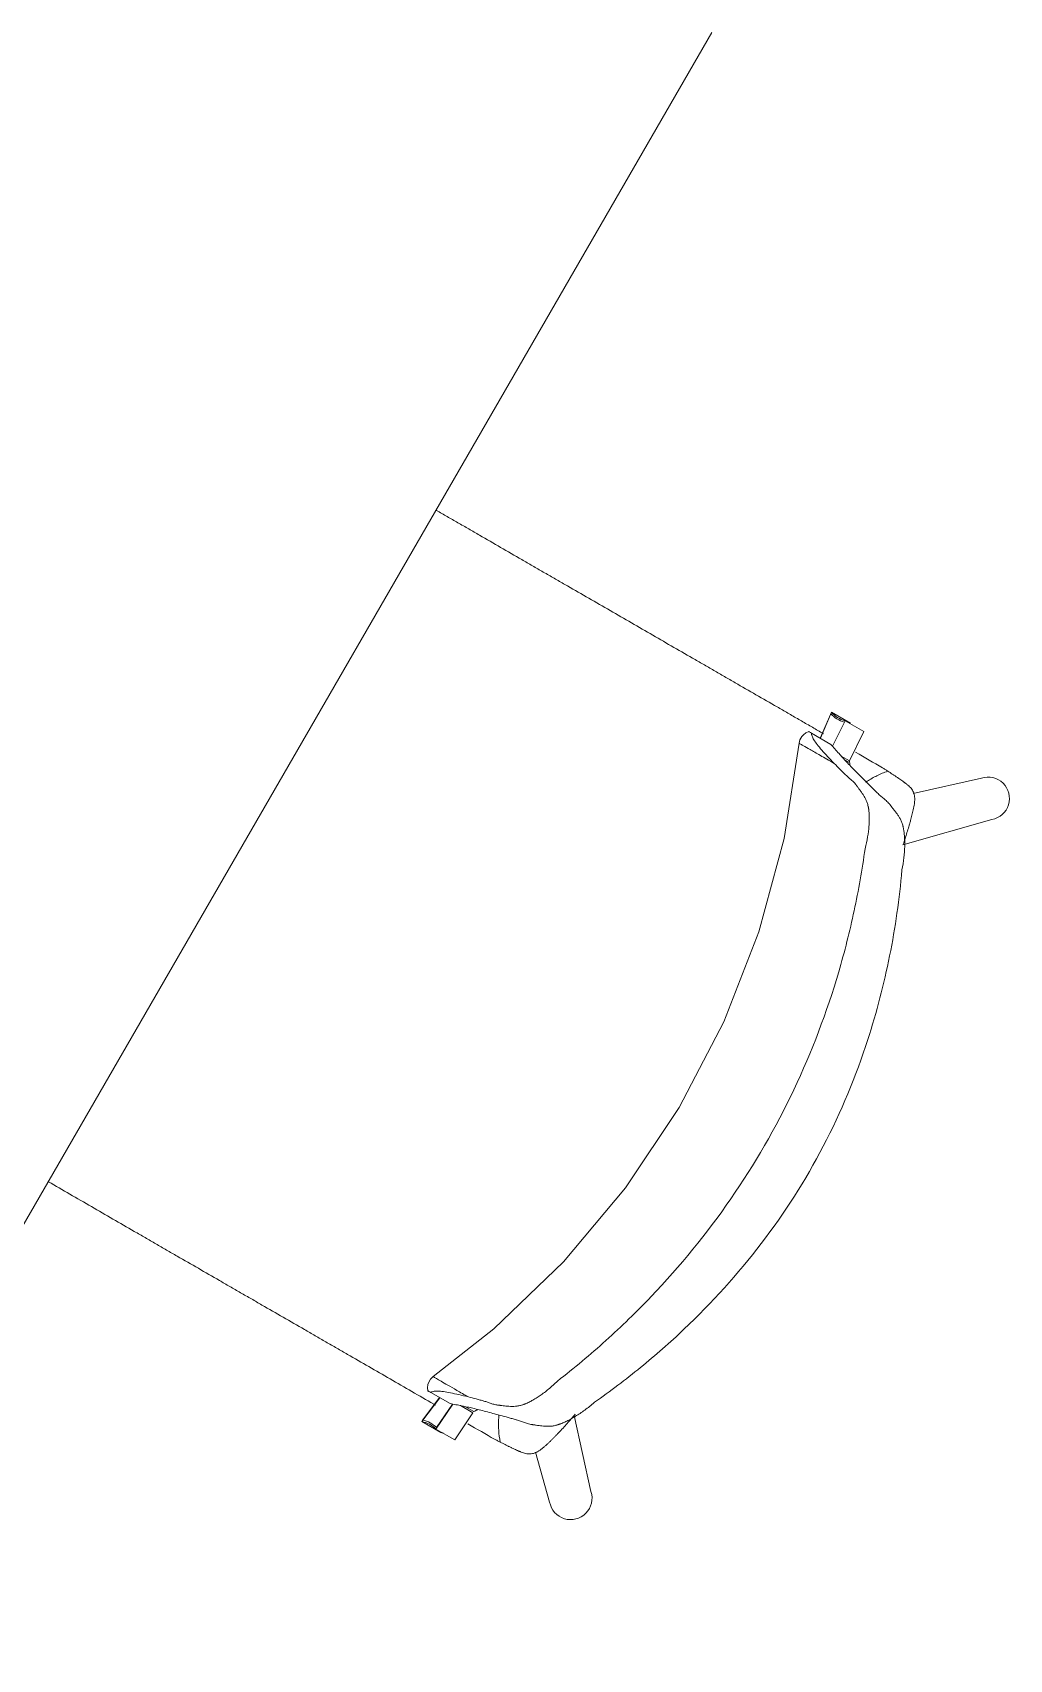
# Model space of a CAD drawing. Header units: millimetres. Extents: x 155927 to 326028, y -36033 to 97293.
# Drawn here: x 184405 to 185002, y 19886 to 20882 of the extents above; entities that cross this region are included whole.
import ezdxf

# ---------------------------------------------------------------- set-up
doc = ezdxf.new("R2010")
doc.units = ezdxf.units.MM
doc.header["$MEASUREMENT"] = 0
doc.layers.add('I-FURN', color=8, linetype='CONTINUOUS', lineweight=9)

msp = doc.modelspace()

# ---------------------------------------------------------------- linework, layer by layer
at = {"layer": 'I-FURN'}
for p, q in [((184245.36, 19886.09), (184820.34, 20882.03)), ((184893.04, 20465.04), (184886.61, 20450.01)), ((184893.49, 20465.88), (184886.69, 20449.97)), ((184905.03, 20459.21), (184893.49, 20465.88)), ((184894.09, 20445.11), (184901.74, 20460.73)), ((184901.74, 20460.73), (184913.29, 20454.07)), ((184873.58, 20447.01), (184864.43, 20388.63)), ((184874.14, 20449.09), (184873.58, 20447.01)), ((184875.27, 20451.07), (184874.14, 20449.09)), ((184876.28, 20452.19), (184875.27, 20451.07)), ((184877.78, 20453.33), (184876.28, 20452.19)), ((184879.5, 20454.12), (184877.78, 20453.33)), ((184881.29, 20453.09), (184893.09, 20446.27)), ((184913.29, 20454.07), (184904.52, 20436.15)), ((184904.52, 20436.15), (184899.4, 20439.1)), ((184904.06, 20435.31), (184901.45, 20436.82)), ((184985.18, 20425.61), (184943.37, 20416.28)), ((184937.11, 20384.8), (184991.6, 20400.29)), ((184864.43, 20388.63), (184849.02, 20331.56)), ((184849.02, 20331.56), (184827.53, 20276.48)), ((184827.53, 20276.48), (184800.21, 20224.04)), ((184800.21, 20224.04), (184767.39, 20174.86)), ((184767.39, 20174.86), (184729.44, 20129.51)), ((184729.44, 20129.51), (184686.81, 20088.53)), ((184686.81, 20088.53), (184649.69, 20059.24)), ((184648.18, 20057.71), (184649.69, 20059.24)), ((184646.33, 20052.44), (184646.56, 20054.31)), ((184646.5, 20050.56), (184646.33, 20052.44)), ((184646.56, 20054.31), (184647.03, 20055.75)), ((184647.03, 20055.75), (184648.18, 20057.71)), ((184648.29, 20049.52), (184660.1, 20042.71)), ((184653.81, 20046.34), (184642.86, 20031.73)), ((184653.69, 20046.41), (184643.31, 20032.56)), ((184651.44, 20027.15), (184661.7, 20042.41)), ((184651.89, 20027.99), (184661.6, 20042.43)), ((184666.47, 20041.46), (184674.12, 20037.04)), ((184669.46, 20040.83), (184674.57, 20037.88)), ((184642.86, 20031.73), (184654.41, 20025.06)), ((184674.12, 20037.04), (184662.99, 20020.48)), ((184746.31, 19988.83), (184735.95, 20035.35)), ((184662.99, 20020.48), (184651.44, 20027.15)), ((184712.32, 20012.97), (184720.99, 19982.42))]:
    msp.add_line(p, q, dxfattribs=at)
for centre, start, end in [((184989.23, 20413.16), 280.41756, 108.03379), ((184733.86, 19984.78), 190.39413, 18.01036)]:
    msp.add_arc(centre, 13.09, start, end, dxfattribs=at)
for centre, start_param, end_param in [((184905.95, 20476.63), 5.960696, 6.540192), ((184906.4, 20477.46), 5.960696, 6.540192), ((184639.29, 20014.74), 2.884586, 3.464082), ((184639.74, 20015.58), 2.884586, 3.464082), ((184650.83, 20008.08), 3.380441, 3.464082)]:
    msp.add_ellipse(centre, major_axis=(-8.7, -15.06), ratio=0.978487, start_param=start_param, end_param=end_param, dxfattribs=at)
for points, knots in [([(184651.28, 20589.79), (184651.46, 20589.68), (184653.8, 20588.33), (184658.32, 20585.72), (184664.91, 20581.92), (184671.52, 20578.1), (184680.24, 20573.07), (184691.05, 20566.82), (184701.83, 20560.6), (184710.53, 20555.58), (184717.14, 20551.76), (184723.75, 20547.94), (184732.48, 20542.9), (184743.32, 20536.65), (184756.28, 20529.17), (184769.41, 20521.58), (184782.52, 20514.01), (184795.41, 20506.57), (184806.19, 20500.35), (184814.88, 20495.33), (184821.49, 20491.52), (184828.05, 20487.73), (184836.63, 20482.78), (184847.22, 20476.66), (184857.93, 20470.48), (184866.68, 20465.42), (184873.38, 20461.56), (184880.14, 20457.66), (184885.2, 20454.74), (184888.03, 20453.1), (184888.64, 20452.75)], [-0.7515277, -0.7515277, -0.7515277, -0.7515277, -0.75, -0.7321429, -0.7142857, -0.6964286, -0.6785714, -0.6428571, -0.6071429, -0.5892857, -0.5714286, -0.5535714, -0.5357143, -0.5, -0.4642857, -0.4285714, -0.3928571, -0.3571429, -0.3214286, -0.3035714, -0.2857143, -0.2678571, -0.25, -0.2142857, -0.1785714, -0.1607143, -0.1428571, -0.125, -0.1071429, -0.1022726, -0.1022726, -0.1022726, -0.1022726]), ([(184873.58, 20447.01), (184873.58, 20447.01), (184873.7, 20446.94), (184874.15, 20446.68), (184874.93, 20446.23), (184876.66, 20445.24), (184880.04, 20443.28), (184886.28, 20439.68), (184891.93, 20436.42), (184895.18, 20434.54)], [0.3374293, 0.3374293, 0.3374293, 0.3374293, 0.3888889, 0.4444444, 0.5138889, 0.5833333, 0.7222222, 0.8611111, 1, 1, 1, 1]), ([(184898.06, 20440.59), (184899.35, 20439.06), (184901.62, 20436.53), (184905.25, 20432.76), (184908.23, 20429.75), (184911.33, 20426.64), (184914.62, 20423.37), (184917.58, 20420.41), (184920.05, 20417.98), (184921.62, 20416.41), (184922.91, 20415.21), (184924.21, 20414.1), (184925.54, 20413.02), (184926.88, 20411.84), (184927.88, 20410.87), (184928.71, 20409.97), (184929.28, 20409.27), (184929.61, 20408.85), (184929.86, 20408.53), (184930.1, 20408.19), (184930.44, 20407.76), (184931.04, 20406.99), (184931.94, 20405.87), (184933.04, 20404.47), (184934.12, 20402.96), (184935.15, 20401.31), (184936.07, 20399.47), (184936.73, 20397.75), (184937.11, 20396.44), (184937.29, 20395.65), (184937.42, 20395.05), (184937.54, 20394.42), (184937.68, 20393.58), (184937.9, 20392.06), (184938.13, 20389.77), (184938.26, 20386.83), (184938.24, 20382.68), (184937.83, 20377.02), (184937.07, 20372), (184936.57, 20369.37)], [0, 0, 0, 0, 0.142857, 0.214286, 0.285714, 0.357143, 0.428571, 0.5, 0.535714, 0.571429, 0.589286, 0.607143, 0.642857, 0.660714, 0.678571, 0.696429, 0.705357, 0.709821, 0.714286, 0.71875, 0.723214, 0.732143, 0.75, 0.767857, 0.785714, 0.803571, 0.821429, 0.839286, 0.848214, 0.852679, 0.857143, 0.861607, 0.866071, 0.875, 0.892857, 0.910714, 0.928571, 0.964286, 1, 1, 1, 1]), ([(184913.99, 20382.41), (184914.62, 20384.91), (184915.65, 20389.69), (184916.35, 20395.12), (184916.58, 20399.13), (184916.59, 20401.98), (184916.46, 20404.2), (184916.31, 20405.69), (184916.21, 20406.52), (184916.12, 20407.13), (184916.02, 20407.72), (184915.86, 20408.5), (184915.53, 20409.81), (184914.93, 20411.54), (184914.04, 20413.41), (184913.04, 20415.12), (184911.99, 20416.67), (184910.94, 20418.11), (184910.09, 20419.23), (184909.53, 20419.99), (184909.22, 20420.42), (184909, 20420.74), (184908.78, 20421.05), (184908.49, 20421.45), (184907.98, 20422.11), (184907.26, 20422.93), (184906.41, 20423.78), (184905.28, 20424.8), (184904.14, 20425.71), (184902.99, 20426.69), (184902.11, 20427.52), (184901.24, 20428.4), (184900.07, 20429.57), (184898.03, 20431.61), (184896.32, 20433.37), (184895.18, 20434.54)], [0, 0, 0, 0, 0.0625, 0.125, 0.15625, 0.1875, 0.21875, 0.234375, 0.242188, 0.25, 0.257812, 0.265625, 0.28125, 0.3125, 0.34375, 0.375, 0.40625, 0.4375, 0.46875, 0.484375, 0.492188, 0.5, 0.507812, 0.515625, 0.53125, 0.5625, 0.59375, 0.625, 0.6875, 0.71875, 0.75, 0.78125, 0.8125, 0.875, 1, 1, 1, 1]), ([(184904.75, 20433.37), (184904.72, 20433.85), (184904.65, 20434.83), (184904.53, 20435.71), (184904.47, 20436.15)], [-0.5281276, -0.5281276, -0.5281276, -0.5281276, -0.3333333, -0.1258677, -0.1258677, -0.1258677, -0.1258677]), ([(184927.88, 20429.85), (184925.56, 20429.03), (184921.19, 20427.15), (184916.85, 20424.74), (184914.66, 20423.29), (184914.33, 20423.07)], [0, 0, 0, 0, 0.02777778, 0.05555556, 0.06066679, 0.06066679, 0.06066679, 0.06066679]), ([(184927.88, 20429.85), (184928.78, 20429.27), (184930.17, 20428.35), (184931.8, 20427.28), (184932.72, 20426.67), (184933.4, 20426.21), (184934.07, 20425.76), (184934.9, 20425.19), (184935.91, 20424.5), (184936.92, 20423.79), (184937.64, 20423.26), (184938.06, 20422.95), (184938.38, 20422.72), (184938.69, 20422.48), (184939.1, 20422.16), (184939.8, 20421.61), (184940.73, 20420.82), (184941.73, 20419.86), (184942.58, 20418.87), (184943.32, 20417.72), (184943.89, 20416.35), (184944.2, 20415.06), (184944.33, 20413.97), (184944.36, 20413.17), (184944.36, 20412.37), (184944.31, 20411.27), (184944.15, 20409.84), (184943.87, 20408.06), (184943.5, 20406.22), (184943.09, 20404.45), (184942.69, 20402.85), (184942.28, 20401.29), (184941.82, 20399.62), (184941.3, 20397.8), (184940.59, 20395.36), (184939.26, 20391.02), (184938.09, 20387.36), (184937.35, 20385.09)], [0, 0, 0, 0, 0.0625, 0.09375, 0.109375, 0.125, 0.140625, 0.15625, 0.1875, 0.21875, 0.234375, 0.242188, 0.25, 0.257812, 0.265625, 0.28125, 0.3125, 0.34375, 0.375, 0.40625, 0.4375, 0.46875, 0.484375, 0.5, 0.515625, 0.53125, 0.5625, 0.59375, 0.625, 0.65625, 0.6875, 0.71875, 0.75, 0.78125, 0.8125, 0.875, 1, 1, 1, 1]), ([(184725.85, 20056.54), (184736.03, 20064.45), (184755.75, 20080.97), (184792.71, 20116.88), (184833.53, 20166.88), (184872.27, 20233.98), (184895.16, 20294.33), (184907.78, 20344.3), (184912.23, 20369.63), (184913.99, 20382.41)], [-1, -1, -1, -1, -0.9, -0.8, -0.6, -0.4, -0.2, -0.1, 0, 0, 0, 0]), ([(184936.57, 20369.37), (184935.01, 20351.72), (184929.99, 20316.69), (184915.19, 20259.5), (184890.29, 20199.37), (184852.08, 20139.49), (184812.36, 20095.68), (184776.89, 20064.52), (184758.1, 20050.29), (184748.43, 20043.5)], [-1, -1, -1, -1, -0.863636, -0.727273, -0.545455, -0.363636, -0.181818, -0.090909, 0, 0, 0, 0]), ([(184651.24, 20041.72), (184650.85, 20041.94), (184646.06, 20044.71), (184636.71, 20050.11), (184623.36, 20057.82), (184610.31, 20065.35), (184599.49, 20071.59), (184590.78, 20076.63), (184584.14, 20080.46), (184577.49, 20084.3), (184568.75, 20089.35), (184557.94, 20095.59), (184547.18, 20101.8), (184538.52, 20106.8), (184531.96, 20110.59), (184525.4, 20114.37), (184516.78, 20119.35), (184506.09, 20125.52), (184495.38, 20131.7), (184486.7, 20136.71), (184480.1, 20140.53), (184473.47, 20144.35), (184464.73, 20149.4), (184453.84, 20155.69), (184440.75, 20163.25), (184427.45, 20170.92), (184418.53, 20176.07), (184414.06, 20178.65), (184413.93, 20178.73)], [-0.896036, -0.896036, -0.896036, -0.896036, -0.8928571, -0.8571429, -0.8214286, -0.7857143, -0.75, -0.7321429, -0.7142857, -0.6964286, -0.6785714, -0.6428571, -0.6071429, -0.5892857, -0.5714286, -0.5535714, -0.5357143, -0.5, -0.4642857, -0.4464286, -0.4285714, -0.4107143, -0.3928571, -0.3571429, -0.3214286, -0.2857143, -0.25, -0.2489174, -0.2489174, -0.2489174, -0.2489174]), ([(184671.3, 20046.76), (184668.7, 20048.26), (184664.05, 20050.95), (184658.52, 20054.14), (184654.4, 20056.52), (184652.11, 20057.84), (184650.87, 20058.56), (184650.23, 20058.93), (184649.81, 20059.17), (184649.69, 20059.24), (184649.69, 20059.24)], [0, 0, 0, 0, 0.1111111, 0.2222222, 0.3333333, 0.4444444, 0.5, 0.5555556, 0.6111111, 0.6625707, 0.6625707, 0.6625707, 0.6625707]), ([(184671.3, 20046.76), (184672.88, 20046.37), (184675.26, 20045.76), (184678.05, 20045.02), (184679.64, 20044.59), (184680.85, 20044.27), (184682, 20043.93), (184683.42, 20043.42), (184684.78, 20042.89), (184686.23, 20042.42), (184687.4, 20042.11), (184688.47, 20041.9), (184689.29, 20041.78), (184689.78, 20041.73), (184690.16, 20041.7), (184690.55, 20041.67), (184691.07, 20041.61), (184692.01, 20041.51), (184693.41, 20041.34), (184695.18, 20041.14), (184697.05, 20041.01), (184699.02, 20041), (184701.09, 20041.17), (184702.89, 20041.51), (184704.19, 20041.88), (184704.94, 20042.13), (184705.51, 20042.34), (184706.08, 20042.57), (184706.85, 20042.89), (184708.21, 20043.5), (184710.2, 20044.51), (184712.66, 20045.94), (184716.02, 20048.14), (184720.37, 20051.47), (184724, 20054.74), (184725.85, 20056.54)], [0, 0, 0, 0, 0.125, 0.1875, 0.21875, 0.25, 0.28125, 0.3125, 0.375, 0.40625, 0.4375, 0.46875, 0.484375, 0.492188, 0.5, 0.507812, 0.515625, 0.53125, 0.5625, 0.59375, 0.625, 0.65625, 0.6875, 0.71875, 0.734375, 0.742188, 0.75, 0.757812, 0.765625, 0.78125, 0.8125, 0.84375, 0.875, 0.9375, 1, 1, 1, 1]), ([(184700.44, 20032.85), (184700.08, 20032.96), (184699.29, 20033.18), (184697.66, 20033.63), (184694.73, 20034.43), (184690.69, 20035.52), (184686.21, 20036.73), (184681.97, 20037.86), (184677.87, 20038.93), (184674.06, 20039.87), (184670.58, 20040.65), (184668.48, 20041.07), (184667.5, 20041.24)], [0.4312782, 0.4312782, 0.4312782, 0.4312782, 0.4464286, 0.4642857, 0.5, 0.5714286, 0.6428571, 0.7142857, 0.7857143, 0.8571429, 0.9285714, 1, 1, 1, 1]), ([(184674.5, 20037.88), (184674.92, 20038.05), (184675.77, 20038.42), (184676.66, 20038.84), (184677.09, 20039.05)], [-0.8810546, -0.8810546, -0.8810546, -0.8810546, -0.6666667, -0.4718724, -0.4718724, -0.4718724, -0.4718724]), ([(184748.43, 20043.5), (184746.4, 20041.76), (184742.44, 20038.59), (184737.74, 20035.41), (184734.15, 20033.31), (184731.55, 20031.96), (184729.45, 20031.01), (184728.02, 20030.44), (184727.22, 20030.14), (184726.62, 20029.93), (184726.03, 20029.74), (184725.26, 20029.51), (184723.93, 20029.18), (184722.12, 20028.88), (184720.06, 20028.77), (184718.11, 20028.83), (184716.27, 20029.01), (184714.5, 20029.26), (184713.09, 20029.48), (184712.12, 20029.62), (184711.57, 20029.69), (184711.16, 20029.74), (184710.76, 20029.79), (184710.23, 20029.87), (184709.34, 20030.02), (184708.15, 20030.28), (184706.81, 20030.67), (184705.12, 20031.23), (184703.52, 20031.84), (184701.9, 20032.42), (184701.06, 20032.67), (184700.64, 20032.8)], [0, 0, 0, 0, 0.0357143, 0.0714286, 0.0892857, 0.1071429, 0.125, 0.1339286, 0.1383929, 0.1428571, 0.1473214, 0.1517857, 0.1607143, 0.1785714, 0.1964286, 0.2142857, 0.2321429, 0.25, 0.2678571, 0.2767857, 0.28125, 0.2857143, 0.2901786, 0.2946429, 0.3035714, 0.3214286, 0.3392857, 0.3571429, 0.3928571, 0.4107143, 0.4285714, 0.4285714, 0.4285714, 0.4285714]), ([(184689.98, 20035.76), (184689.9, 20034.87), (184689.67, 20031.77), (184689.75, 20026.28), (184690.31, 20021.57), (184690.75, 20019.14)], [0.93303317, 0.93303317, 0.93303317, 0.93303317, 0.94444444, 0.97222222, 1, 1, 1, 1]), ([(184734.26, 20033.32), (184732.66, 20031.55), (184730.08, 20028.7), (184726.98, 20025.38), (184725.23, 20023.54), (184723.91, 20022.18), (184722.69, 20020.95), (184721.55, 20019.82), (184720.36, 20018.67), (184719.03, 20017.44), (184717.62, 20016.19), (184716.22, 20015.06), (184715.06, 20014.21), (184714.13, 20013.61), (184713.45, 20013.21), (184712.73, 20012.84), (184711.73, 20012.4), (184710.46, 20012.03), (184708.98, 20011.84), (184707.61, 20011.9), (184706.34, 20012.14), (184705, 20012.53), (184703.85, 20012.94), (184703.03, 20013.27), (184702.55, 20013.46), (184702.19, 20013.62), (184701.82, 20013.77), (184701.35, 20013.98), (184700.53, 20014.35), (184699.41, 20014.86), (184698.3, 20015.39), (184697.39, 20015.83), (184696.67, 20016.18), (184695.93, 20016.54), (184694.94, 20017.03), (184693.2, 20017.9), (184691.72, 20018.65), (184690.75, 20019.14)], [0, 0, 0, 0, 0.125, 0.1875, 0.21875, 0.25, 0.28125, 0.3125, 0.34375, 0.375, 0.40625, 0.4375, 0.46875, 0.484375, 0.5, 0.515625, 0.53125, 0.5625, 0.59375, 0.625, 0.65625, 0.6875, 0.71875, 0.734375, 0.742188, 0.75, 0.757812, 0.765625, 0.78125, 0.8125, 0.84375, 0.859375, 0.875, 0.890625, 0.90625, 0.9375, 1, 1, 1, 1])]:
    msp.add_open_spline(points, degree=3, knots=knots, dxfattribs=at)
for points in [[(184881.29, 20453.09), (184880.8, 20453.36), (184880.1, 20453.77), (184879.52, 20454.11), (184879.43, 20454.16), (184879.84, 20453.92), (184880.17, 20453.73)], [(184895.18, 20434.54), (184893.7, 20436.02), (184890.93, 20438.87), (184887.47, 20442.78), (184884.58, 20446.21), (184882.5, 20449.11), (184881.4, 20451.47), (184881.24, 20452.62), (184881.29, 20453.09)], [(184893.09, 20446.27), (184893.84, 20445.39), (184895.39, 20443.56), (184897.13, 20441.6), (184898.06, 20440.59)], [(184908.22, 20441.44), (184913.86, 20438.19), (184919.33, 20435.03), (184924.65, 20431.96)], [(184924.65, 20431.96), (184925.19, 20431.61), (184926.27, 20430.91), (184927.34, 20430.2), (184927.88, 20429.85)], [(184647.16, 20050.18), (184646.84, 20050.36), (184646.43, 20050.6), (184646.52, 20050.54), (184647.1, 20050.21), (184647.81, 20049.8), (184648.29, 20049.52)], [(184648.29, 20049.52), (184648.67, 20049.8), (184649.74, 20050.23), (184652.34, 20050.46), (184655.9, 20050.11), (184660.3, 20049.33), (184665.42, 20048.28), (184669.28, 20047.31), (184671.3, 20046.76)], [(184667.5, 20041.24), (184666.16, 20041.55), (184663.59, 20042.07), (184661.23, 20042.5), (184660.1, 20042.71)], [(184687.32, 20020.89), (184682.03, 20023.94), (184676.57, 20027.09), (184670.94, 20030.35)], [(184734.26, 20033.32), (184735.07, 20034.26), (184735.88, 20035.2), (184736.69, 20036.15)], [(184736.65, 20036.1), (184735.85, 20035.17), (184735.06, 20034.25), (184734.26, 20033.32)], [(184690.75, 20019.14), (184690.18, 20019.43), (184689.04, 20020.01), (184687.89, 20020.6), (184687.32, 20020.89)]]:
    msp.add_open_spline(points, degree=3, dxfattribs=at)

doc.saveas('drawing.dxf')
